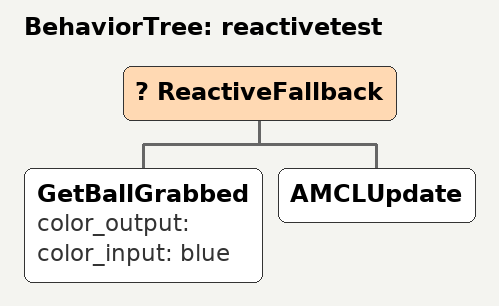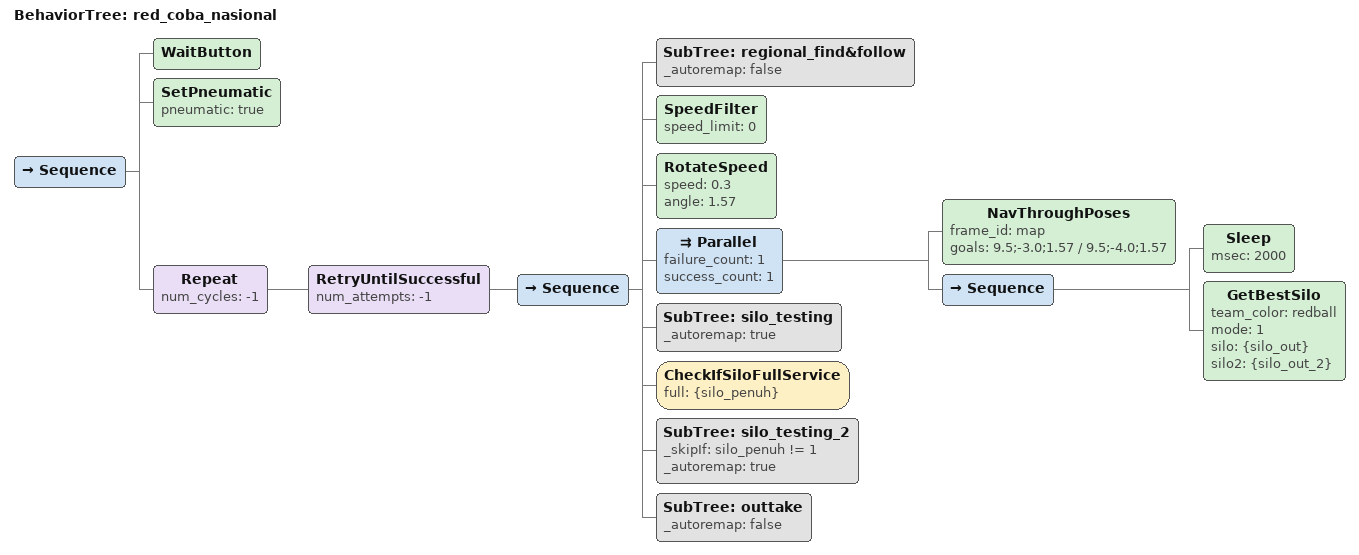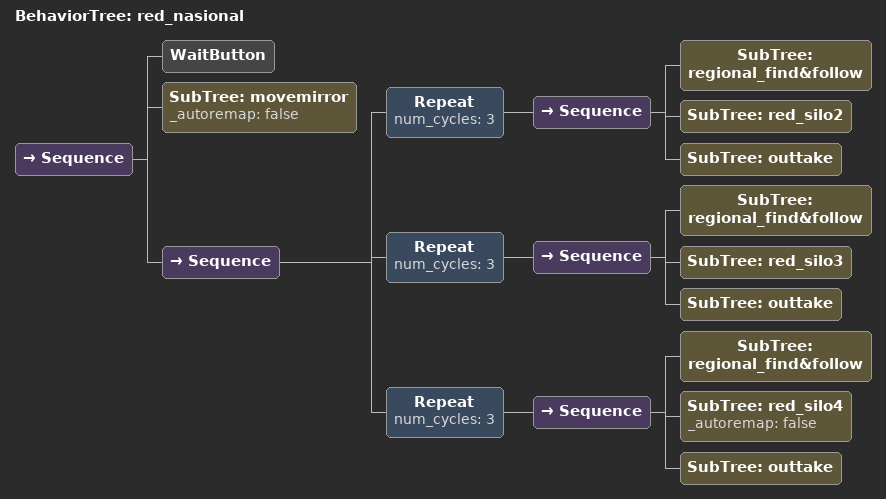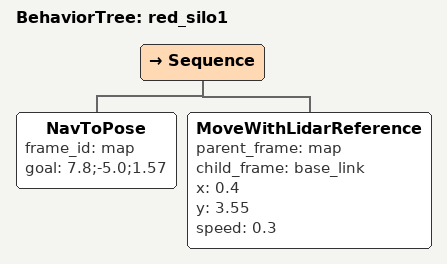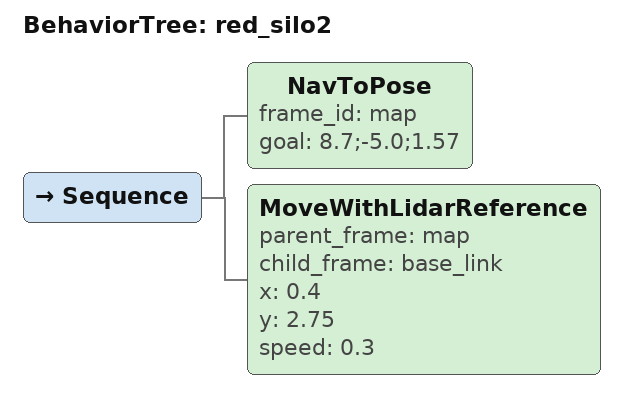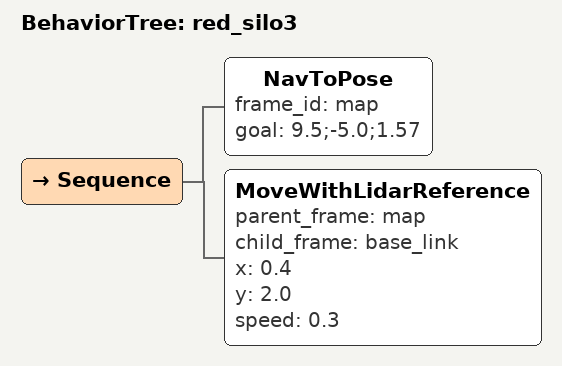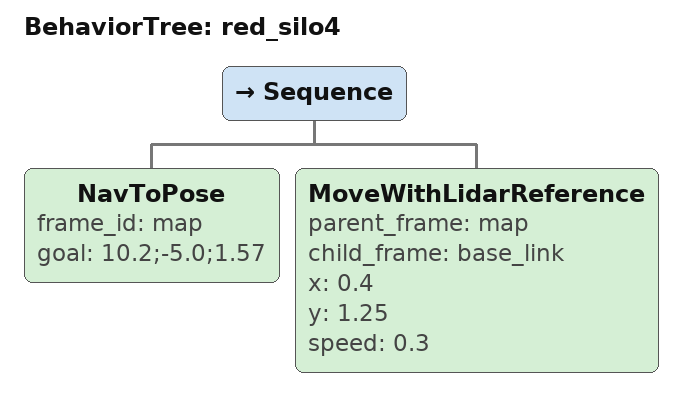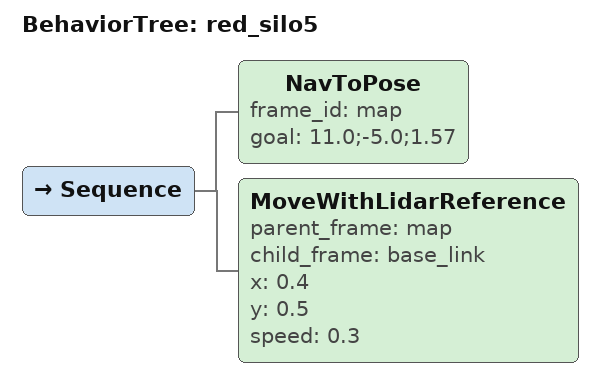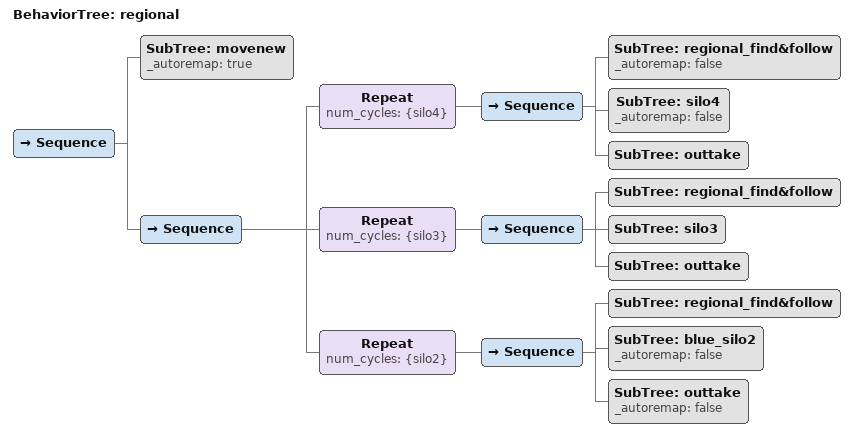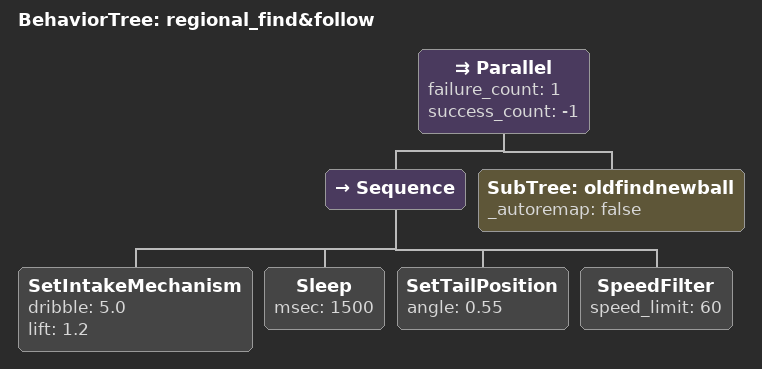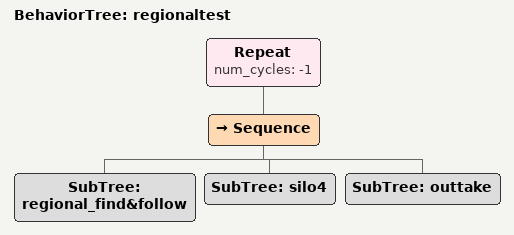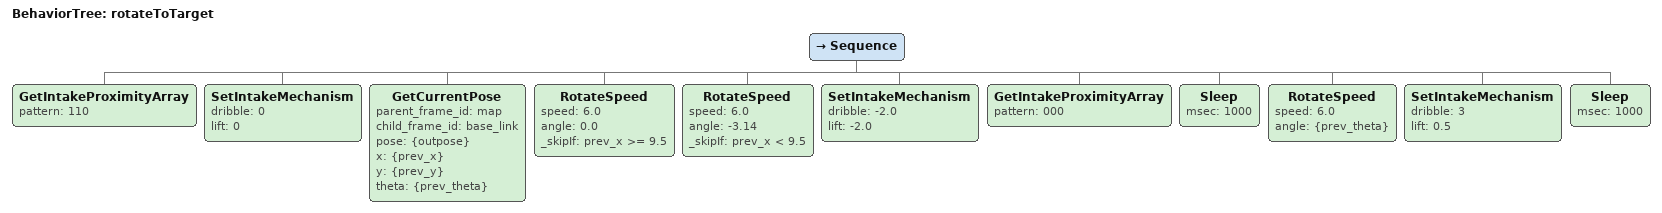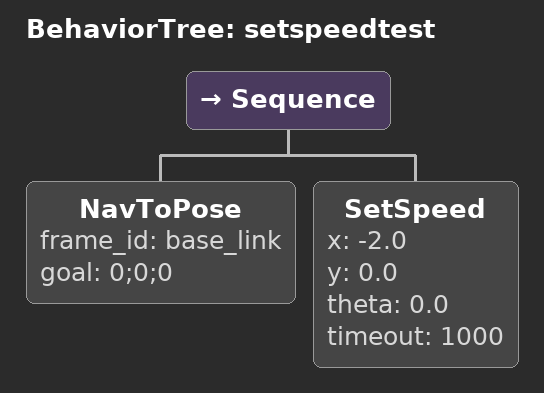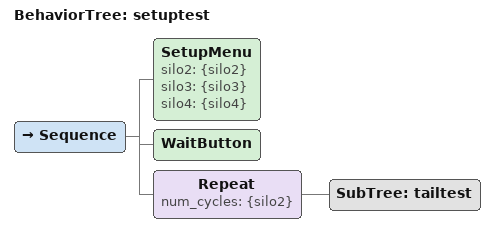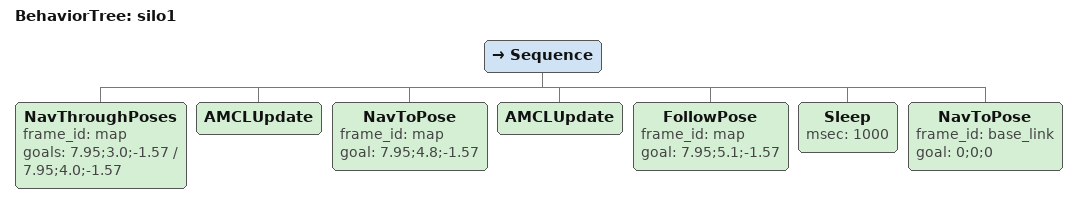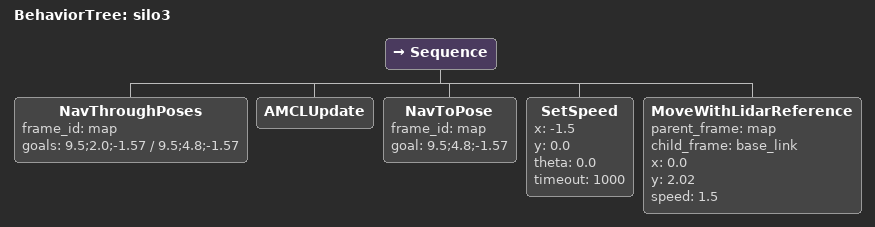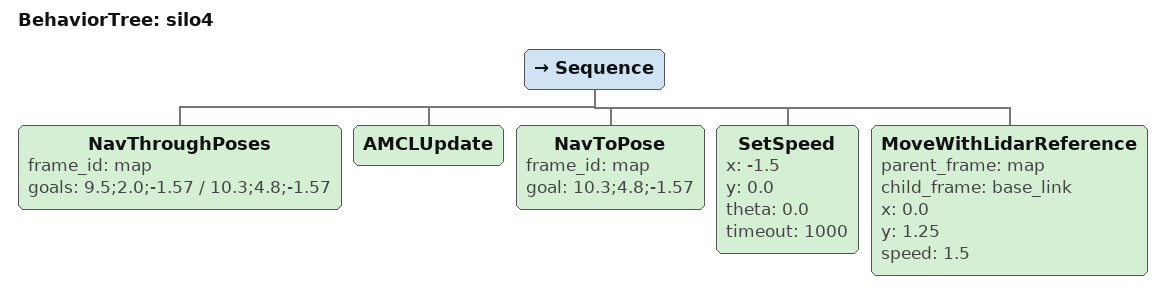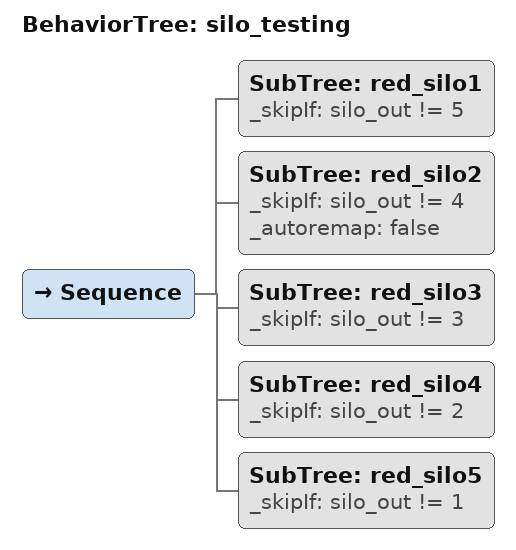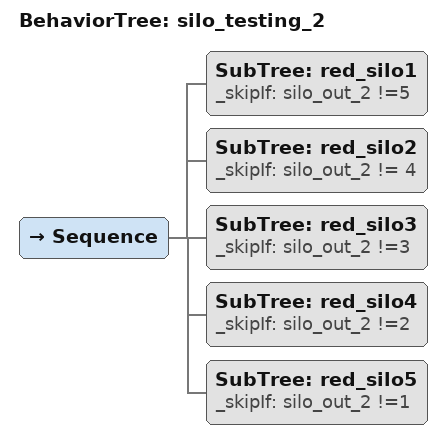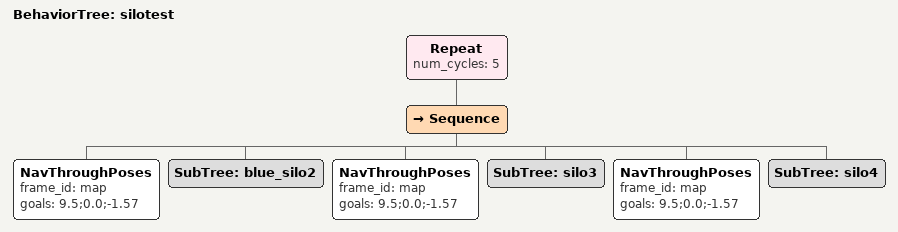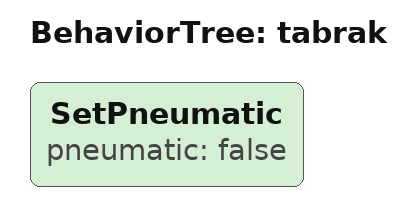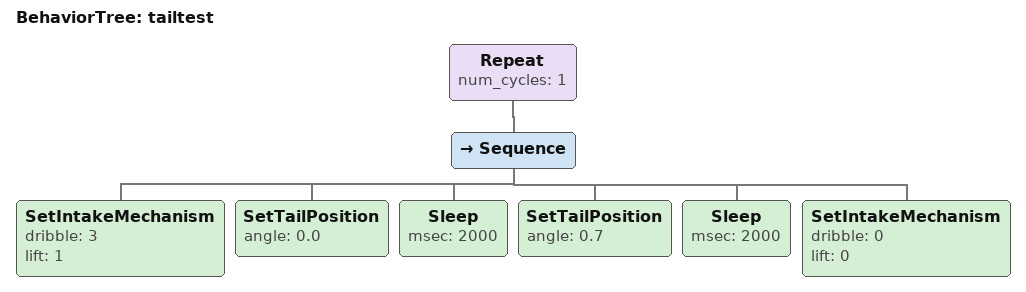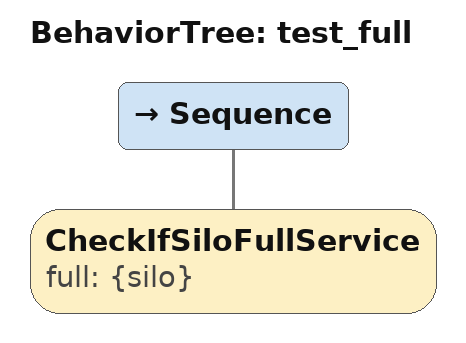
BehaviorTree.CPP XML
<BehaviorTree ID="reactivetest">
  <ReactiveFallback>
    <GetBallGrabbed color_output="" color_input="blue"/>
    <AMCLUpdate/>
  </ReactiveFallback>
</BehaviorTree>

<BehaviorTree ID="red_coba_nasional">
    <Sequence>
      <WaitButton/>
      <SetPneumatic pneumatic="true"/>
      <Repeat num_cycles="-1">
        <RetryUntilSuccessful num_attempts="-1">
          <Sequence>
            <SubTree ID="regional_find&amp;follow" _autoremap="false"/>
            <SpeedFilter speed_limit="0"/>
            <RotateSpeed speed="0.3" angle="1.57"/>
            <Parallel failure_count="1" success_count="1">
              <NavThroughPoses frame_id="map" goals="9.5;-3.0;1.57 /
9.5;-4.0;1.57"/>
              <Sequence>
                <Sleep msec="2000"/>
                <GetBestSilo team_color="redball" mode="1" silo="{silo_out}" silo2="{silo_out_2}"/>
              </Sequence>
            </Parallel>
            <SubTree ID="silo_testing" _autoremap="true"/>
            <CheckIfSiloFullService full="{silo_penuh}"/>
            <SubTree ID="silo_testing_2" _skipIf="silo_penuh != 1" _autoremap="true"/>
            <SubTree ID="outtake" _autoremap="false"/>
          </Sequence>
        </RetryUntilSuccessful>
      </Repeat>
    </Sequence>
  </BehaviorTree>

<BehaviorTree ID="red_nasional">
  <Sequence>
    <WaitButton/>
    <SubTree ID="movemirror" _autoremap="false"/>
    <Sequence>
      <Repeat num_cycles="3">
        <Sequence>
          <SubTree ID="regional_find&amp;follow"/>
          <SubTree ID="red_silo2"/>
          <SubTree ID="outtake"/>
        </Sequence>
      </Repeat>
      <Repeat num_cycles="3">
        <Sequence>
          <SubTree ID="regional_find&amp;follow"/>
          <SubTree ID="red_silo3"/>
          <SubTree ID="outtake"/>
        </Sequence>
      </Repeat>
      <Repeat num_cycles="3">
        <Sequence>
          <SubTree ID="regional_find&amp;follow"/>
          <SubTree ID="red_silo4" _autoremap="false"/>
          <SubTree ID="outtake"/>
        </Sequence>
      </Repeat>
    </Sequence>
  </Sequence>
</BehaviorTree>

<BehaviorTree ID="red_silo1">
  <Sequence>
    <NavToPose frame_id="map" goal="7.8;-5.0;1.57"/>
    <MoveWithLidarReference parent_frame="map" child_frame="base_link" x="0.4" y="3.55" speed="0.3"/>
  </Sequence>
</BehaviorTree>

<BehaviorTree ID="red_silo2">
  <Sequence>
    <NavToPose frame_id="map" goal="8.7;-5.0;1.57"/>
    <MoveWithLidarReference parent_frame="map" child_frame="base_link" x="0.4" y="2.75" speed="0.3"/>
  </Sequence>
</BehaviorTree>

<BehaviorTree ID="red_silo3">
  <Sequence>
    <NavToPose frame_id="map" goal="9.5;-5.0;1.57"/>
    <MoveWithLidarReference parent_frame="map" child_frame="base_link" x="0.4" y="2.0" speed="0.3"/>
  </Sequence>
</BehaviorTree>

<BehaviorTree ID="red_silo4">
  <Sequence>
    <NavToPose frame_id="map" goal="10.2;-5.0;1.57"/>
    <MoveWithLidarReference parent_frame="map" child_frame="base_link" x="0.4" y="1.25" speed="0.3"/>
  </Sequence>
</BehaviorTree>

<BehaviorTree ID="red_silo5">
  <Sequence>
    <NavToPose frame_id="map" goal="11.0;-5.0;1.57"/>
    <MoveWithLidarReference parent_frame="map" child_frame="base_link" x="0.4" y="0.5" speed="0.3"/>
  </Sequence>
</BehaviorTree>

<BehaviorTree ID="regional">
  <Sequence>
    <SubTree ID="movenew" _autoremap="true"/>
    <Sequence>
      <Repeat num_cycles="{silo4}">
        <Sequence>
          <SubTree ID="regional_find&amp;follow" _autoremap="false"/>
          <SubTree ID="silo4" _autoremap="false"/>
          <SubTree ID="outtake"/>
        </Sequence>
      </Repeat>
      <Repeat num_cycles="{silo3}">
        <Sequence>
          <SubTree ID="regional_find&amp;follow"/>
          <SubTree ID="silo3"/>
          <SubTree ID="outtake"/>
        </Sequence>
      </Repeat>
      <Repeat num_cycles="{silo2}">
        <Sequence>
          <SubTree ID="regional_find&amp;follow"/>
          <SubTree ID="blue_silo2" _autoremap="false"/>
          <SubTree ID="outtake" _autoremap="false"/>
        </Sequence>
      </Repeat>
    </Sequence>
  </Sequence>
</BehaviorTree>

<BehaviorTree ID="regional_find&amp;follow">
  <Parallel failure_count="1" success_count="-1">
    <Sequence>
      <SetIntakeMechanism dribble="5.0" lift="1.2"/>
      <Sleep msec="1500"/>
      <SetTailPosition angle="0.55"/>
      <SpeedFilter speed_limit="60"/>
    </Sequence>
    <SubTree ID="oldfindnewball" _autoremap="false"/>
  </Parallel>
</BehaviorTree>

<BehaviorTree ID="regionaltest">
  <Repeat num_cycles="-1">
    <Sequence>
      <SubTree ID="regional_find&amp;follow"/>
      <SubTree ID="silo4"/>
      <SubTree ID="outtake"/>
    </Sequence>
  </Repeat>
</BehaviorTree>

<BehaviorTree ID="rotateToTarget">
  <Sequence>
    <GetIntakeProximityArray pattern="110"/>
    <SetIntakeMechanism dribble="0" lift="0"/>
    <GetCurrentPose parent_frame_id="map" child_frame_id="base_link" pose="{outpose}" x="{prev_x}" y="{prev_y}" theta="{prev_theta}"/>
    <RotateSpeed speed="6.0" angle="0.0" _skipIf="prev_x >= 9.5"/>
    <RotateSpeed speed="6.0" angle="-3.14" _skipIf="prev_x &lt; 9.5"/>
    <SetIntakeMechanism dribble="-2.0" lift="-2.0"/>
    <GetIntakeProximityArray pattern="000"/>
    <Sleep msec="1000"/>
    <RotateSpeed speed="6.0" angle="{prev_theta}"/>
    <SetIntakeMechanism dribble="3" lift="0.5"/>
    <Sleep msec="1000"/>
  </Sequence>
</BehaviorTree>

<BehaviorTree ID="setspeedtest">
  <Sequence>
    <NavToPose frame_id="base_link" goal="0;0;0"/>
    <SetSpeed x="-2.0" y="0.0" theta="0.0" timeout="1000"/>
  </Sequence>
</BehaviorTree>

<BehaviorTree ID="setuptest">
  <Sequence>
    <SetupMenu silo2="{silo2}" silo3="{silo3}" silo4="{silo4}"/>
    <WaitButton/>
    <Repeat num_cycles="{silo2}">
      <SubTree ID="tailtest"/>
    </Repeat>
  </Sequence>
</BehaviorTree>

<BehaviorTree ID="silo1">
    <Sequence>
      <NavThroughPoses frame_id="map" goals="7.95;3.0;-1.57 /
7.95;4.0;-1.57"/>
      <AMCLUpdate/>
      <NavToPose frame_id="map" goal="7.95;4.8;-1.57"/>
      <AMCLUpdate/>
      <FollowPose frame_id="map" goal="7.95;5.1;-1.57"/>
      <Sleep msec="1000"/>
      <NavToPose frame_id="base_link" goal="0;0;0"/>
    </Sequence>
  </BehaviorTree>

<BehaviorTree ID="silo3">
    <Sequence>
      <NavThroughPoses frame_id="map" goals="9.5;2.0;-1.57 /
9.5;4.8;-1.57"/>
      <AMCLUpdate/>
      <NavToPose frame_id="map" goal="9.5;4.8;-1.57"/>
      <SetSpeed x="-1.5" y="0.0" theta="0.0" timeout="1000"/>
      <MoveWithLidarReference parent_frame="map" child_frame="base_link" x="0.0" y="2.02" speed="1.5"/>
    </Sequence>
  </BehaviorTree>

<BehaviorTree ID="silo4">
    <Sequence>
      <NavThroughPoses frame_id="map" goals="9.5;2.0;-1.57 /
10.3;4.8;-1.57"/>
      <AMCLUpdate/>
      <NavToPose frame_id="map" goal="10.3;4.8;-1.57"/>
      <SetSpeed x="-1.5" y="0.0" theta="0.0" timeout="1000"/>
      <MoveWithLidarReference parent_frame="map" child_frame="base_link" x="0.0" y="1.25" speed="1.5"/>
    </Sequence>
  </BehaviorTree>

<BehaviorTree ID="silo_testing">
  <Sequence>
    <SubTree ID="red_silo1" _skipIf="silo_out != 5"/>
    <SubTree ID="red_silo2" _skipIf="silo_out != 4" _autoremap="false"/>
    <SubTree ID="red_silo3" _skipIf="silo_out != 3"/>
    <SubTree ID="red_silo4" _skipIf="silo_out != 2"/>
    <SubTree ID="red_silo5" _skipIf="silo_out != 1"/>
  </Sequence>
</BehaviorTree>

<BehaviorTree ID="silo_testing_2">
  <Sequence>
    <SubTree ID="red_silo1" _skipIf="silo_out_2 !=5"/>
    <SubTree ID="red_silo2" _skipIf="silo_out_2 != 4"/>
    <SubTree ID="red_silo3" _skipIf="silo_out_2 !=3"/>
    <SubTree ID="red_silo4" _skipIf="silo_out_2 !=2"/>
    <SubTree ID="red_silo5" _skipIf="silo_out_2 !=1"/>
  </Sequence>
</BehaviorTree>

<BehaviorTree ID="silotest">
  <Repeat num_cycles="5">
    <Sequence>
      <NavThroughPoses frame_id="map" goals="9.5;0.0;-1.57"/>
      <SubTree ID="blue_silo2"/>
      <NavThroughPoses frame_id="map" goals="9.5;0.0;-1.57"/>
      <SubTree ID="silo3"/>
      <NavThroughPoses frame_id="map" goals="9.5;0.0;-1.57"/>
      <SubTree ID="silo4"/>
    </Sequence>
  </Repeat>
</BehaviorTree>

<BehaviorTree ID="tabrak">
  <SetPneumatic pneumatic="false"/>
</BehaviorTree>

<BehaviorTree ID="tailtest">
  <Repeat num_cycles="1">
    <Sequence>
      <SetIntakeMechanism dribble="3" lift="1"/>
      <SetTailPosition angle="0.0"/>
      <Sleep msec="2000"/>
      <SetTailPosition angle="0.7"/>
      <Sleep msec="2000"/>
      <SetIntakeMechanism dribble="0" lift="0"/>
    </Sequence>
  </Repeat>
</BehaviorTree>

<BehaviorTree ID="test_full">
  <Sequence>
    <CheckIfSiloFullService full="{silo}"/>
  </Sequence>
</BehaviorTree>
